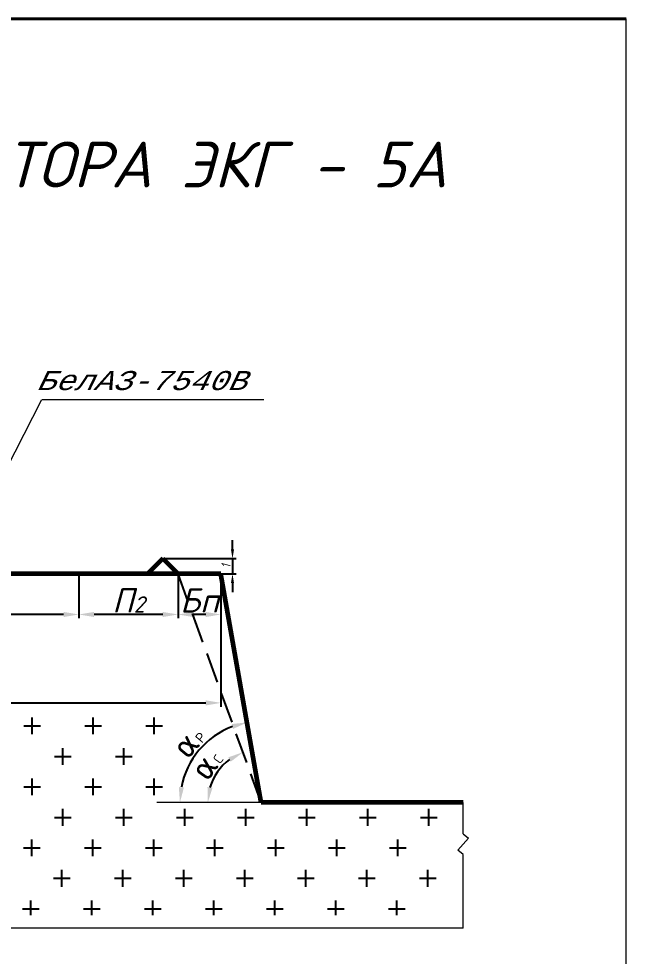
# Paper-space layout 'Layout1' of a CAD drawing. Header units: millimetres. Extents: x 18 to 680, y 9 to 831.
# Drawn here: x 386.3 to 585.5, y 523.8 to 831.3 of the extents above; entities that cross this region are included whole.
import ezdxf

# ---------------------------------------------------------------- set-up
doc = ezdxf.new("R2010")
doc.units = ezdxf.units.MM
doc.header["$LTSCALE"] = 2
doc.header["$PDMODE"] = 32
doc.header["$PDSIZE"] = 0.3
doc.linetypes.add('gost5', pattern=[7, 5, -2, 0])
doc.layers.add('вдб', color=7, linetype='Continuous', lineweight=40)
doc.styles.add('GOST', font='GOST.shx', dxfattribs={"oblique": 15})
doc.styles.add('стиль2', font='', dxfattribs={"oblique": 15, "height": 4})
doc.styles.get('стиль2').set_extended_font_data('GOST type A')
doc.dimstyles.new('GOST', dxfattribs={"dimscale": 0, "dimtxt": 3, "dimasz": 3, "dimexe": 1.25, "dimexo": 0, "dimtad": 1, "dimtoh": 1, "dimdec": 3, "dimdsep": 46, "dimtxsty": 'GOST', "dimcen": 5, "dimadec": 3, "dimazin": 2, "dimtfac": 1, "dimtdec": 4, "dimtmove": 1, "dimatfit": 3, "dimfxl": 1, "dimtolj": 1, "dimtzin": 0, "dimarcsym": 0})
doc.dimstyles.new('ISO-25', dxfattribs={"dimtxt": 2.5, "dimasz": 2.5, "dimexe": 1.25, "dimexo": 0.625, "dimtad": 1, "dimtxsty": 'Standard', "dimcen": 2.5, "dimadec": 0, "dimazin": 0, "dimtfac": 1, "dimtmove": 0, "dimatfit": 3, "dimfxl": 1, "dimarcsym": 0})

# ---------------------------------------------------------------- blocks, each defined once
blk = doc.blocks.new('*D184')
at = {"color": 0, "lineweight": -2, "transparency": 16777216}
for p, q in [((406.02, 648.65), (406.02, 634.69)), ((438.52, 648.65), (438.52, 634.69)), ((433.52, 635.94), (411.02, 635.94))]:
    blk.add_line(p, q, dxfattribs=at)
at = {"color": 0, "transparency": 16777216}
for points in [[(411.02, 636.77), (411.02, 635.1), (406.02, 635.94)], [(433.52, 636.77), (433.52, 635.1), (438.52, 635.94)]]:
    blk.add_solid(points, dxfattribs=at)
at = {"layer": 'Defpoints', "color": 0, "transparency": 16777216}
for p in [(406.02, 649.27), (438.52, 649.27), (406.02, 635.94)]:
    blk.add_point(p, dxfattribs=at)
at = {"color": 0, "transparency": 16777216, "insert": (422.27, 640.56), "char_height": 8, "attachment_point": 5}
blk.add_mtext('{\\fISOCPEUR|b0|i1|c204|p34;П\\H0.6667x;2}', dxfattribs=at)
blk = doc.blocks.new('*D179')
at = {"color": 0, "lineweight": -2, "transparency": 16777216}
blk.add_arc((465.82, 574.27), 17.53, 126.3983, 163.6017, dxfattribs=at)
at = {"color": 0, "transparency": 16777216}
for points in [[(455.02, 589.11), (455.81, 587.65), (459.82, 590.74)], [(449.83, 579.1), (448.18, 579.34), (448.29, 574.27)]]:
    blk.add_solid(points, dxfattribs=at)
at = {"layer": 'Defpoints', "color": 0, "transparency": 16777216}
for p in [(438.52, 649.27), (453.79, 587.02), (437.9, 574.27), (465.82, 574.27), (465.82, 574.27)]:
    blk.add_point(p, dxfattribs=at)
at = {"color": 0, "transparency": 16777216, "insert": (447.67, 586.98), "char_height": 8, "attachment_point": 5, "rotation": 55}
blk.add_mtext('{\\fISOCPEUR|b0|i0|c204|p34;α\\fISOCPEUR|b0|i0|c0|p34;\\H0.4x;C}', dxfattribs=at)
blk = doc.blocks.new('*D180')
at = {"color": 0, "lineweight": -2, "transparency": 16777216}
blk.add_arc((465.82, 574.27), 26.67, 110.7566, 169.2434, dxfattribs=at)
at = {"color": 0, "transparency": 16777216}
for points in [[(456.15, 600.01), (456.59, 598.41), (461.19, 600.54)], [(440.45, 579.17), (438.79, 579.33), (439.15, 574.27)]]:
    blk.add_solid(points, dxfattribs=at)
at = {"layer": 'Defpoints', "color": 0, "transparency": 16777216}
for p in [(452.6, 649.27), (449.89, 595.66), (437.9, 574.27), (465.82, 574.27), (465.82, 574.27)]:
    blk.add_point(p, dxfattribs=at)
at = {"color": 0, "transparency": 16777216, "insert": (441.84, 594.39), "char_height": 8, "attachment_point": 5, "rotation": 50}
blk.add_mtext('{\\fISOCPEUR|b0|i0|c204|p34;α\\H0.4063x;Р}', dxfattribs=at)
blk = doc.blocks.new('*D178')
at = {"color": 0, "lineweight": -2, "transparency": 16777216}
for p, q in [((438.52, 648.65), (438.52, 634.69)), ((452.6, 648.65), (452.6, 634.69)), ((447.6, 635.94), (443.52, 635.94))]:
    blk.add_line(p, q, dxfattribs=at)
at = {"color": 0, "transparency": 16777216}
for points in [[(443.52, 636.77), (443.52, 635.1), (438.52, 635.94)], [(447.6, 636.77), (447.6, 635.1), (452.6, 635.94)]]:
    blk.add_solid(points, dxfattribs=at)
at = {"layer": 'Defpoints', "color": 0, "transparency": 16777216}
for p in [(438.52, 649.27), (452.6, 649.27), (438.52, 635.94)]:
    blk.add_point(p, dxfattribs=at)
at = {"color": 0, "transparency": 16777216, "insert": (445.56, 640.56), "char_height": 8, "attachment_point": 5}
blk.add_mtext('{\\fISOCPEUR|b0|i1|c204|p34;Бп}', dxfattribs=at)
blk = doc.blocks.new('*D185')
at = {"color": 0, "lineweight": -2, "transparency": 16777216}
for p, q in [((144.4, 648.02), (144.4, 605.7)), ((452.6, 648.65), (452.6, 605.7)), ((149.4, 606.95), (447.6, 606.95))]:
    blk.add_line(p, q, dxfattribs=at)
at = {"color": 0, "transparency": 16777216}
for points in [[(149.4, 607.78), (149.4, 606.11), (144.4, 606.95)], [(447.6, 607.78), (447.6, 606.11), (452.6, 606.95)]]:
    blk.add_solid(points, dxfattribs=at)
at = {"layer": 'Defpoints', "color": 0, "transparency": 16777216}
for p in [(452.6, 649.27), (144.4, 648.65), (452.6, 606.95)]:
    blk.add_point(p, dxfattribs=at)
at = {"color": 0, "transparency": 16777216, "insert": (298.5, 612.77), "char_height": 8, "attachment_point": 5}
blk.add_mtext('{\\fISOCPEUR|b0|i1|c204|p34;Шр}', dxfattribs=at)
blk = doc.blocks.new('*D187')
at = {"color": 0, "lineweight": -2, "transparency": 16777216}
for p, q in [((406.02, 648.65), (406.02, 634.69)), ((351.02, 642.94), (351.02, 634.69)), ((401.02, 635.94), (356.02, 635.94))]:
    blk.add_line(p, q, dxfattribs=at)
at = {"color": 0, "transparency": 16777216}
for points in [[(356.02, 636.77), (356.02, 635.1), (351.02, 635.94)], [(401.02, 636.77), (401.02, 635.1), (406.02, 635.94)]]:
    blk.add_solid(points, dxfattribs=at)
at = {"layer": 'Defpoints', "color": 0, "transparency": 16777216}
for p in [(406.02, 649.27), (351.02, 643.57), (351.02, 635.94)]:
    blk.add_point(p, dxfattribs=at)
at = {"color": 0, "transparency": 16777216, "insert": (378.52, 640.56), "char_height": 8, "attachment_point": 5}
blk.add_mtext('{\\fISOCPEUR|b0|i1|c204|p34;Е}', dxfattribs=at)
blk = doc.blocks.new('*D190')
at = {"color": 0, "lineweight": -2, "transparency": 16777216}
for p, q in [((456.38, 657.27), (456.38, 660.27)), ((433.52, 654.27), (457.63, 654.27)), ((456.38, 654.27), (456.38, 649.27)), ((438.21, 649.27), (457.63, 649.27)), ((456.38, 646.27), (456.38, 643.27))]:
    blk.add_line(p, q, dxfattribs=at)
at = {"color": 0, "transparency": 16777216}
for points in [[(455.88, 657.27), (456.88, 657.27), (456.38, 654.27)], [(455.88, 646.27), (456.88, 646.27), (456.38, 649.27)]]:
    blk.add_solid(points, dxfattribs=at)
at = {"layer": 'Defpoints', "color": 0, "transparency": 16777216}
for p in [(433.52, 654.27), (438.21, 649.27), (456.38, 649.27)]:
    blk.add_point(p, dxfattribs=at)
at = {"color": 0, "lineweight": 20, "transparency": 16777216, "insert": (454.26, 651.77), "char_height": 3, "attachment_point": 5, "rotation": 90, "style": 'GOST'}
blk.add_mtext('\\A1;{\\Fgost.shx;1}', dxfattribs=at)

psp = doc.layouts.get("Layout1")

# ---------------------------------------------------------------- linework, layer by layer
at = {"linetype": 'Continuous', "lineweight": 20}
psp.add_line((585.4921, 9.0637), (585.4921, 831.3157), dxfattribs=at)
at = {"color": 0, "lineweight": 20}
for p, q in [((372.6636, 665.0893), (393.8943, 706.4049)), ((394.0067, 706.4049), (466.6935, 706.4049)), ((465.8199, 574.2703), (431.6047, 574.2701)), ((532.0052, 563.9476), (532.0052, 574.2701)), ((532.0052, 563.9476), (533.7393, 562.5775)), ((530.2711, 558.6374), (532.0052, 560.6074)), ((533.7393, 562.5775), (532.0052, 560.6074)), ((532.0052, 557.2673), (530.2711, 558.6374)), ((532.0052, 533.0359), (532.0052, 557.2673)), ((532.0052, 533.0359), (308.9724, 533.0359))]:
    psp.add_line(p, q, dxfattribs=at)
at = {"color": 0, "lineweight": 60}
for p, q in [((433.5221, 654.2703), (428.5221, 649.2703)), ((433.5221, 654.2703), (438.5221, 649.2703)), ((452.5954, 649.2701), (144.4018, 649.2701)), ((465.8199, 574.2703), (452.5954, 649.2703)), ((532.0052, 574.2701), (465.8199, 574.2703))]:
    psp.add_line(p, q, dxfattribs=at)
at = {"color": 0, "linetype": 'gost5'}
psp.add_line((465.8199, 574.2703), (438.5221, 649.2703), dxfattribs=at)
at = {"color": 0}
for p, q in [((390.7164, 596.6657), (390.7164, 602.1427)), ((410.7164, 596.6657), (410.7164, 602.1427)), ((430.7164, 596.6657), (430.7164, 602.1427)), ((387.978, 599.4042), (393.4549, 599.4042)), ((407.978, 599.4042), (413.4549, 599.4042)), ((427.978, 599.4042), (433.4549, 599.4042)), ((400.7164, 586.6657), (400.7164, 592.1427)), ((420.7164, 586.6657), (420.7164, 592.1427)), ((397.978, 589.4042), (403.4549, 589.4042)), ((417.978, 589.4042), (423.4549, 589.4042)), ((390.7164, 576.6657), (390.7164, 582.1427)), ((410.7164, 576.6657), (410.7164, 582.1427)), ((430.7164, 576.6657), (430.7164, 582.1427)), ((387.978, 579.4042), (393.4549, 579.4042)), ((407.978, 579.4042), (413.4549, 579.4042)), ((427.978, 579.4042), (433.4549, 579.4042)), ((400.7164, 566.6657), (400.7164, 572.1427)), ((420.7164, 566.6657), (420.7164, 572.1427)), ((440.7164, 566.6657), (440.7164, 572.1427)), ((460.7164, 566.6657), (460.7164, 572.1427)), ((480.7164, 566.6657), (480.7164, 572.1427)), ((500.7164, 566.6657), (500.7164, 572.1427)), ((520.7164, 566.6657), (520.7164, 572.1427)), ((397.978, 569.4042), (403.4549, 569.4042)), ((417.978, 569.4042), (423.4549, 569.4042)), ((437.978, 569.4042), (443.4549, 569.4042)), ((457.978, 569.4042), (463.4549, 569.4042)), ((477.978, 569.4042), (483.4549, 569.4042)), ((497.978, 569.4042), (503.4549, 569.4042)), ((517.978, 569.4042), (523.4549, 569.4042)), ((390.5558, 556.6657), (390.5558, 562.1427)), ((410.5558, 556.6657), (410.5558, 562.1427)), ((430.5558, 556.6657), (430.5558, 562.1427)), ((450.5558, 556.6657), (450.5558, 562.1427)), ((470.5558, 556.6657), (470.5558, 562.1427)), ((490.5558, 556.6657), (490.5558, 562.1427)), ((510.5558, 556.6657), (510.5558, 562.1427)), ((387.8173, 559.4042), (393.2943, 559.4042)), ((407.8173, 559.4042), (413.2943, 559.4042)), ((427.8173, 559.4042), (433.2943, 559.4042)), ((447.8173, 559.4042), (453.2943, 559.4042)), ((467.8173, 559.4042), (473.2943, 559.4042)), ((487.8173, 559.4042), (493.2943, 559.4042)), ((507.8173, 559.4042), (513.2943, 559.4042)), ((400.3951, 546.6657), (400.3951, 552.1427)), ((420.3951, 546.6657), (420.3951, 552.1427)), ((440.3951, 546.6657), (440.3951, 552.1427)), ((460.3951, 546.6657), (460.3951, 552.1427)), ((480.3951, 546.6657), (480.3951, 552.1427)), ((500.3951, 546.6657), (500.3951, 552.1427)), ((520.3951, 546.6657), (520.3951, 552.1427)), ((397.6567, 549.4042), (403.1336, 549.4042)), ((417.6567, 549.4042), (423.1336, 549.4042)), ((437.6567, 549.4042), (443.1336, 549.4042)), ((457.6567, 549.4042), (463.1336, 549.4042)), ((477.6567, 549.4042), (483.1336, 549.4042)), ((497.6567, 549.4042), (503.1336, 549.4042)), ((517.6567, 549.4042), (523.1336, 549.4042)), ((390.2345, 537.3652), (390.2345, 542.1427)), ((410.2345, 537.3652), (410.2345, 542.1427)), ((430.2345, 537.3652), (430.2345, 542.1427)), ((450.2345, 537.3652), (450.2345, 542.1427)), ((470.2345, 537.3652), (470.2345, 542.1427)), ((490.2345, 537.3652), (490.2345, 542.1427)), ((510.2345, 537.3652), (510.2345, 542.1427)), ((387.496, 539.4042), (392.973, 539.4042)), ((407.496, 539.4042), (412.973, 539.4042)), ((427.496, 539.4042), (432.973, 539.4042)), ((447.496, 539.4042), (452.973, 539.4042)), ((467.496, 539.4042), (472.973, 539.4042)), ((487.496, 539.4042), (492.973, 539.4042)), ((507.496, 539.4042), (512.973, 539.4042))]:
    psp.add_line(p, q, dxfattribs=at)
at = {"layer": 'вдб'}
psp.add_line((17.5807, 831.3157), (585.4921, 831.3157), dxfattribs=at)

# ---------------------------------------------------------------- texts
at = {"color": 0, "lineweight": 20, "insert": (79.6948, 791.0035), "char_height": 15, "width": 489.879887, "attachment_point": 1}
psp.add_mtext('{\\fISOCPEUR|b0|i1|c204|p34;ВИДОБУВНОГО ВИБОЮ ЕКСКАВАТОРА ЭКГ - 5А\\fTahoma|b0|i0|c204|p32;\\P              }', dxfattribs=at)
at = {"color": 0, "lineweight": 30, "insert": (392.4123, 715.788), "char_height": 6.25, "width": 84.836709, "attachment_point": 1, "style": 'стиль2'}
psp.add_mtext('{\\fISOCTEUR|b0|i1|c204|p49;БелАЗ-7540В}', dxfattribs=at)

# ---------------------------------------------------------------- dimensions: what is measured, and where the dimension line sits
at = {"color": 0, "lineweight": 20}
dim = psp.add_linear_dim(base=(456.3838, 649.2703), p1=(433.5221, 654.2703), p2=(438.2107, 649.2703), angle=90, text='{\\Fgost.shx;1}', dimstyle='GOST', override={"dimscale": 1}, dxfattribs=at)
dim.commit()
dim.dimension.update_dxf_attribs({"geometry": '*D190', "text_midpoint": (454.2588, 651.7703)})
at = {"color": 0}
for base, p1, p2, text, override, picture, middle in [((452.5954, 606.9475), (144.4018, 648.6451), (452.5954, 649.2703), '{\\fISOCPEUR|b0|i1|c204|p34;Шр}', {"dimtxt": 8, "dimasz": 5, "dimtxsty": 'Standard', "dimclrt": 0}, '*D185', (298.4986, 612.7725)), ((351.0221, 635.9362), (406.0221, 649.2703), (351.0221, 643.5683), '{\\fISOCPEUR|b0|i1|c204|p34;Е}', {"dimtxt": 8, "dimasz": 5, "dimtxsty": 'Standard', "dimclrt": 0}, '*D187', (378.5221, 640.5612)), ((406.0221, 635.9362), (438.5221, 649.2703), (406.0221, 649.2703), '{\\fISOCPEUR|b0|i1|c204|p34;П\\H0.6667x;2}', {"dimtxt": 8, "dimasz": 5, "dimclrt": 0}, '*D184', (422.2721, 640.5612))]:
    dim = psp.add_linear_dim(base=base, p1=p1, p2=p2, text=text, dimstyle='ISO-25', override=override, dxfattribs=at)
    dim.commit()
    dim.dimension.update_dxf_attribs({"geometry": picture, "text_midpoint": middle})
for base, line2, text, picture, middle in [((449.8925, 595.6645), ((465.8199, 574.2703), (452.5954, 649.2703)), '{\\fISOCPEUR|b0|i0|c204|p34;α\\H0.4063x;Р}', '*D180', (445.3879, 591.4147)), ((453.7902, 587.021), ((465.8199, 574.2703), (438.5221, 649.2703)), '{\\fISOCPEUR|b0|i0|c204|p34;α\\fISOCPEUR|b0|i0|c0|p34;\\H0.4x;C}', '*D179', (451.4604, 584.3249))]:
    dim = psp.add_angular_dim_2l(base=base, line1=((465.8199, 574.2703), (437.8979, 574.2703)), line2=line2, text=text, dimstyle='ISO-25', override={"dimtxt": 8, "dimasz": 5}, dxfattribs=at)
    dim.commit()
    dim.dimension.update_dxf_attribs({"geometry": picture, "text_midpoint": middle, "dimtype": 162})
dim = psp.add_linear_dim(base=(438.5221, 635.9362), p1=(452.5954, 649.2703), p2=(438.5221, 649.2703), text='{\\fISOCPEUR|b0|i1|c204|p34;Бп}', dimstyle='ISO-25', override={"dimtxt": 8, "dimasz": 5, "dimtxsty": 'Standard', "dimclrt": 0}, dxfattribs=at)
dim.commit()
dim.dimension.update_dxf_attribs({"geometry": '*D178', "text_midpoint": (445.5588, 635.9362), "dimtype": 160})

doc.saveas('drawing.dxf')
